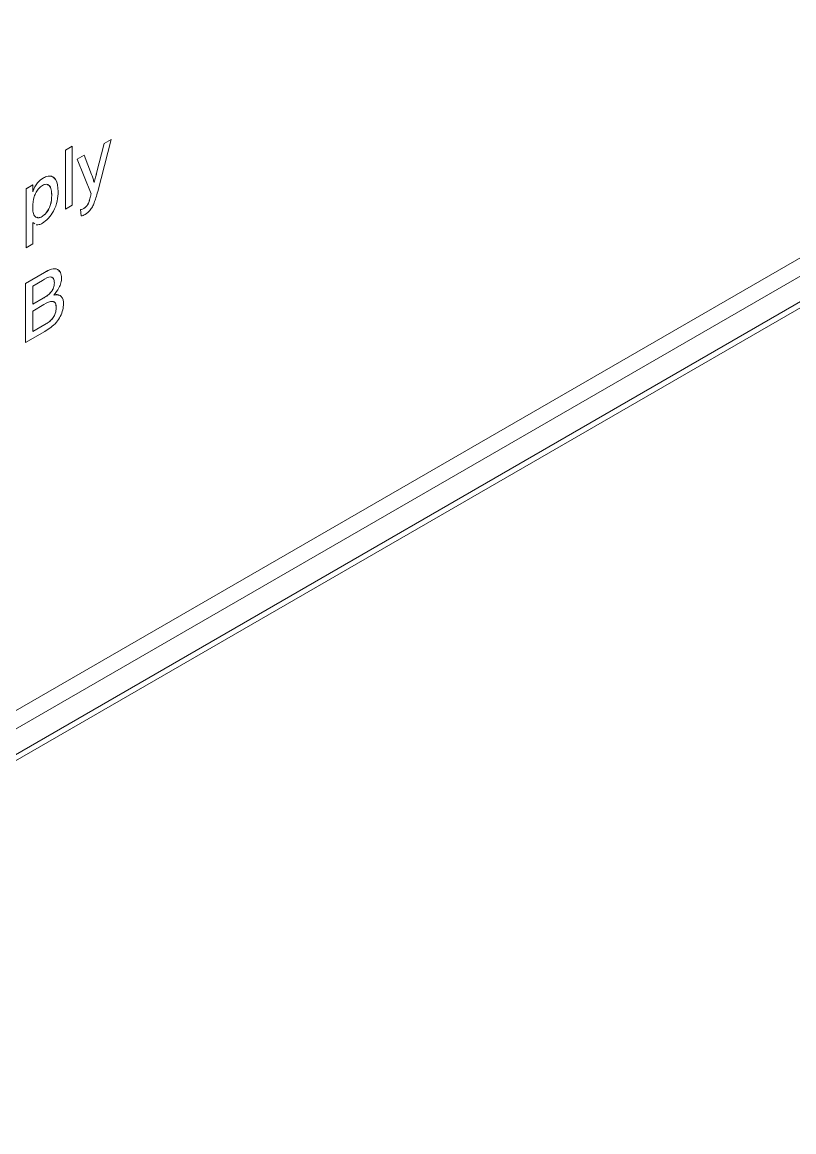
# Model space of a CAD drawing. Header units: inches. Extents: x 0.2 to 38.3, y 0.1 to 29.6.
# Drawn here: x 34.845 to 36.125, y 15.483 to 17.323 of the extents above; entities that cross this region are included whole.
import ezdxf

# ---------------------------------------------------------------- set-up
doc = ezdxf.new("R2010")
doc.units = ezdxf.units.IN
doc.header["$LTSCALE"] = 3.5
doc.header["$MEASUREMENT"] = 0

msp = doc.modelspace()

# ---------------------------------------------------------------- linework, layer by layer
at = {"color": 7, "linetype": 'Continuous', "lineweight": 15}
for p, q in [((31.6083, 14.3189), (36.8119, 17.3228)), ((36.8384, 17.3074), (31.6211, 14.2956)), ((31.5952, 14.2383), (36.8751, 17.2863)), ((31.8424, 14.3709), (36.6629, 17.1537)), ((34.9171, 17.1108), (34.9279, 17.1171)), ((34.9171, 17.1108), (34.928, 17.1171)), ((34.928, 17.1171), (34.9279, 17.1171)), ((34.928, 17.1171), (34.928, 17.0191)), ((34.9686, 17.0725), (34.9812, 17.1215)), ((34.9687, 17.0724), (34.9813, 17.1214)), ((34.9928, 17.1281), (34.9705, 17.0419)), ((34.9812, 17.1215), (34.9927, 17.1281)), ((34.9813, 17.1214), (34.9812, 17.1215)), ((34.9813, 17.1214), (34.9928, 17.1281)), ((34.9928, 17.1281), (34.9927, 17.1281)), ((34.9171, 17.0128), (34.9171, 17.1108)), ((34.9171, 17.1108), (34.9171, 17.1108)), ((34.9171, 17.0128), (34.9171, 17.1108)), ((34.9366, 17.0957), (34.9481, 17.1024)), ((34.9595, 17.0379), (34.9366, 17.0957)), ((34.9367, 17.0957), (34.9366, 17.0957)), ((34.9367, 17.0957), (34.9482, 17.1023)), ((34.9596, 17.0379), (34.9367, 17.0957)), ((34.9482, 17.1023), (34.9481, 17.1024)), ((34.9482, 17.1023), (34.9604, 17.07)), ((34.88, 17.0642), (34.8799, 17.0642)), ((34.9687, 17.0724), (34.9686, 17.0725)), ((34.8518, 17.0468), (34.8627, 17.053)), ((34.8518, 16.9488), (34.8518, 17.0468)), ((34.8519, 17.0467), (34.8518, 17.0468)), ((34.8519, 17.0467), (34.8627, 17.053)), ((34.8519, 16.9487), (34.8519, 17.0467)), ((34.8627, 17.053), (34.8627, 17.0416)), ((34.8627, 17.053), (34.8627, 17.053)), ((34.8943, 17.0358), (34.8942, 17.0358)), ((34.9558, 17.0238), (34.9557, 17.0239)), ((34.9587, 17.0345), (34.9586, 17.0345)), ((34.9596, 17.0379), (34.9595, 17.0379)), ((34.928, 17.0191), (34.9171, 17.0128)), ((34.9171, 17.0128), (34.9171, 17.0128)), ((34.9432, 17.0017), (34.9421, 17.012)), ((34.9432, 17.0016), (34.9421, 17.012)), ((34.9421, 17.012), (34.9421, 17.012)), ((34.9476, 17.014), (34.9475, 17.0141)), ((34.8665, 16.9883), (34.8627, 16.9904)), ((34.8665, 16.9882), (34.8627, 16.9904)), ((34.8627, 16.9904), (34.8627, 16.955)), ((34.8783, 17.0004), (34.8782, 17.0005)), ((34.9432, 17.0016), (34.9432, 17.0017)), ((34.8519, 16.9487), (34.8518, 16.9488)), ((34.8627, 16.955), (34.8519, 16.9487)), ((34.8507, 16.8896), (34.8825, 16.9079)), ((34.8508, 16.8896), (34.8825, 16.9079)), ((34.8789, 16.8945), (34.8627, 16.8852)), ((34.8825, 16.9079), (34.8825, 16.9079)), ((34.8507, 16.7916), (34.8507, 16.8896)), ((34.8508, 16.8896), (34.8507, 16.8896)), ((34.8508, 16.7916), (34.8508, 16.8896)), ((34.8627, 16.8852), (34.8627, 16.855)), ((34.8986, 16.8906), (34.8986, 16.8906)), ((34.8627, 16.8551), (34.8802, 16.8652)), ((34.8627, 16.855), (34.8802, 16.8651)), ((34.8802, 16.8651), (34.8802, 16.8652)), ((34.8904, 16.8722), (34.8904, 16.8722)), ((34.8814, 16.8545), (34.8627, 16.8437)), ((34.8627, 16.8437), (34.8627, 16.8098)), ((34.9019, 16.8494), (34.9018, 16.8494)), ((34.8627, 16.8098), (34.8828, 16.8214)), ((34.8627, 16.8099), (34.8827, 16.8214)), ((34.8828, 16.8214), (34.8827, 16.8214)), ((34.8901, 16.826), (34.89, 16.8261)), ((34.8826, 16.81), (34.8508, 16.7916)), ((34.8508, 16.7916), (34.8507, 16.7916))]:
    msp.add_line(p, q, dxfattribs=at)
for points, knots in [([(34.8627, 17.0417), (34.8651, 17.047), (34.8693, 17.0566), (34.8767, 17.0619), (34.8799, 17.0642)], [0, 0, 0, 0, 0.560159, 1, 1, 1, 1]), ([(34.8627, 17.0416), (34.8651, 17.047), (34.8694, 17.0566), (34.8767, 17.0619), (34.88, 17.0642)], [0, 0, 0, 0, 0.560159, 1, 1, 1, 1]), ([(34.8799, 17.0642), (34.8827, 17.0656), (34.8883, 17.0682), (34.8953, 17.0676), (34.8981, 17.0645), (34.8992, 17.0632)], [0, 0, 0, 0, 0.367254, 0.734255, 1, 1, 1, 1]), ([(34.88, 17.0642), (34.8828, 17.0655), (34.8885, 17.0682), (34.8959, 17.0672), (34.9035, 17.0602), (34.9045, 17.0496), (34.9052, 17.0422)], [0, 0, 0, 0, 0.18709, 0.374052, 0.561104, 1, 1, 1, 1]), ([(34.9604, 17.07), (34.9613, 17.0676), (34.9628, 17.0634), (34.9641, 17.0588), (34.9646, 17.0568)], [0, 0, 0, 0, 0.559964, 1, 1, 1, 1]), ([(34.9645, 17.0568), (34.9653, 17.0597), (34.9666, 17.0649), (34.968, 17.0702), (34.9686, 17.0725)], [0, 0, 0, 0, 0.560002, 1, 1, 1, 1]), ([(34.9646, 17.0568), (34.9654, 17.0597), (34.9667, 17.0649), (34.9681, 17.0701), (34.9687, 17.0724)], [0, 0, 0, 0, 0.560002, 1, 1, 1, 1]), ([(34.8788, 17.0522), (34.8768, 17.0508), (34.873, 17.0479), (34.8683, 17.0409), (34.8634, 17.03), (34.863, 17.0221), (34.8627, 17.0166)], [0, 0, 0, 0, 0.186313, 0.373288, 0.560514, 1, 1, 1, 1]), ([(34.9052, 17.0422), (34.9048, 17.037), (34.9042, 17.0265), (34.8984, 17.0103), (34.889, 16.9969), (34.8821, 16.9918), (34.8787, 16.9893)], [0, 0, 0, 0, 0.28075, 0.560278, 0.780161, 1, 1, 1, 1]), ([(34.8943, 17.0358), (34.8942, 17.0389), (34.894, 17.0453), (34.8909, 17.0521), (34.8854, 17.0549), (34.881, 17.0531), (34.8788, 17.0522)], [0, 0, 0, 0, 0.281281, 0.560954, 0.780919, 1, 1, 1, 1]), ([(34.8942, 17.0358), (34.8941, 17.0389), (34.8938, 17.0452), (34.8913, 17.0519), (34.8878, 17.053), (34.8866, 17.0533)], [0, 0, 0, 0, 0.396093, 0.789923, 1, 1, 1, 1]), ([(34.9705, 17.0419), (34.9696, 17.0385), (34.9678, 17.0323), (34.9657, 17.0262), (34.9647, 17.0234)], [0, 0, 0, 0, 0.560086, 1, 1, 1, 1]), ([(34.8782, 17.0005), (34.8802, 17.0019), (34.8841, 17.0046), (34.8888, 17.0115), (34.8937, 17.0224), (34.894, 17.0303), (34.8942, 17.0358)], [0, 0, 0, 0, 0.18658, 0.37341, 0.560324, 1, 1, 1, 1]), ([(34.8783, 17.0004), (34.8803, 17.0018), (34.8841, 17.0046), (34.8889, 17.0115), (34.8937, 17.0224), (34.8941, 17.0303), (34.8943, 17.0358)], [0, 0, 0, 0, 0.18658, 0.37341, 0.560324, 1, 1, 1, 1]), ([(34.9475, 17.0141), (34.9484, 17.0147), (34.9503, 17.0158), (34.9534, 17.019), (34.9549, 17.022), (34.9557, 17.0239)], [0, 0, 0, 0, 0.28114, 0.561493, 1, 1, 1, 1]), ([(34.9476, 17.014), (34.9485, 17.0146), (34.9503, 17.0158), (34.9535, 17.019), (34.9549, 17.022), (34.9558, 17.0238)], [0, 0, 0, 0, 0.28114, 0.561493, 1, 1, 1, 1]), ([(34.9647, 17.0234), (34.9638, 17.0212), (34.962, 17.0168), (34.9571, 17.0092), (34.9526, 17.006), (34.9499, 17.0041)], [0, 0, 0, 0, 0.281287, 0.561872, 1, 1, 1, 1]), ([(34.9557, 17.0239), (34.9563, 17.0259), (34.9574, 17.0294), (34.9583, 17.033), (34.9586, 17.0345)], [0, 0, 0, 0, 0.55976, 1, 1, 1, 1]), ([(34.9558, 17.0238), (34.9564, 17.0258), (34.9575, 17.0294), (34.9583, 17.0329), (34.9587, 17.0345)], [0, 0, 0, 0, 0.55976, 1, 1, 1, 1]), ([(34.9586, 17.0345), (34.9588, 17.0351), (34.9591, 17.0363), (34.9594, 17.0374), (34.9595, 17.0379)], [0, 0, 0, 0, 0.559998, 1, 1, 1, 1]), ([(34.9587, 17.0345), (34.9589, 17.0351), (34.9591, 17.0362), (34.9594, 17.0374), (34.9596, 17.0379)], [0, 0, 0, 0, 0.559998, 1, 1, 1, 1]), ([(34.8627, 17.0166), (34.8628, 17.0134), (34.8631, 17.0071), (34.8661, 17.0002), (34.8717, 16.9976), (34.8761, 16.9995), (34.8783, 17.0004)], [0, 0, 0, 0, 0.281225, 0.560744, 0.780647, 1, 1, 1, 1]), ([(34.9421, 17.012), (34.9431, 17.0123), (34.9449, 17.0127), (34.9467, 17.0137), (34.9475, 17.0141)], [0, 0, 0, 0, 0.56013, 1, 1, 1, 1]), ([(34.9421, 17.012), (34.9431, 17.0122), (34.9449, 17.0127), (34.9468, 17.0136), (34.9476, 17.014)], [0, 0, 0, 0, 0.56013, 1, 1, 1, 1]), ([(34.9499, 17.0041), (34.9486, 17.0034), (34.9464, 17.0023), (34.9442, 17.0018), (34.9432, 17.0016)], [0, 0, 0, 0, 0.559716, 1, 1, 1, 1]), ([(34.8787, 16.9893), (34.8769, 16.9884), (34.8733, 16.9866), (34.8702, 16.9869), (34.8687, 16.987)], [0, 0, 0, 0, 0.50016, 1, 1, 1, 1]), ([(34.87, 16.9993), (34.8706, 16.999), (34.8728, 16.9978), (34.876, 16.9994), (34.8782, 17.0005)], [0, 0, 0, 0, 0.273235, 1, 1, 1, 1]), ([(34.8825, 16.9079), (34.8862, 16.9099), (34.8936, 16.9139), (34.9029, 16.9147), (34.9059, 16.9108), (34.9069, 16.9095)], [0, 0, 0, 0, 0.399894, 0.796651, 1, 1, 1, 1]), ([(34.8825, 16.9079), (34.8863, 16.9099), (34.8938, 16.914), (34.9036, 16.9143), (34.9094, 16.9082), (34.9102, 16.9019), (34.9106, 16.8987)], [0, 0, 0, 0, 0.281116, 0.560027, 0.780112, 1, 1, 1, 1]), ([(34.8986, 16.8906), (34.8984, 16.8931), (34.898, 16.8969), (34.8954, 16.8999), (34.8896, 16.9012), (34.8837, 16.8975), (34.8789, 16.8945)], [0, 0, 0, 0, 0.249512, 0.375019, 0.500243, 1, 1, 1, 1]), ([(34.8986, 16.8906), (34.8983, 16.8931), (34.8979, 16.8969), (34.8956, 16.8997), (34.894, 16.9), (34.8934, 16.9001)], [0, 0, 0, 0, 0.551009, 0.828171, 1, 1, 1, 1]), ([(34.9106, 16.8987), (34.9104, 16.896), (34.9099, 16.8907), (34.9058, 16.8803), (34.9009, 16.8741), (34.8979, 16.8703)], [0, 0, 0, 0, 0.280336, 0.5608, 1, 1, 1, 1]), ([(34.8904, 16.8722), (34.8918, 16.8736), (34.8945, 16.8764), (34.898, 16.8832), (34.8984, 16.8878), (34.8986, 16.8906)], [0, 0, 0, 0, 0.2808692, 0.5610632, 1, 1, 1, 1]), ([(34.8904, 16.8722), (34.8917, 16.8736), (34.8944, 16.8764), (34.8979, 16.8832), (34.8983, 16.8878), (34.8986, 16.8906)], [0, 0, 0, 0, 0.2808692, 0.5610632, 1, 1, 1, 1]), ([(34.8802, 16.8651), (34.8821, 16.8662), (34.8856, 16.8682), (34.8889, 16.871), (34.8904, 16.8722)], [0, 0, 0, 0, 0.560391, 1, 1, 1, 1]), ([(34.8802, 16.8652), (34.8821, 16.8663), (34.8855, 16.8683), (34.8889, 16.871), (34.8904, 16.8722)], [0, 0, 0, 0, 0.560391, 1, 1, 1, 1]), ([(34.9019, 16.8494), (34.9016, 16.852), (34.9012, 16.856), (34.8985, 16.8591), (34.8927, 16.861), (34.8864, 16.8574), (34.8814, 16.8545)], [0, 0, 0, 0, 0.249802, 0.375546, 0.501155, 1, 1, 1, 1]), ([(34.9139, 16.8561), (34.9136, 16.8527), (34.9131, 16.8459), (34.9089, 16.8348), (34.8991, 16.8202), (34.8894, 16.8142), (34.8826, 16.81)], [0, 0, 0, 0, 0.187143, 0.374319, 0.560786, 1, 1, 1, 1]), ([(34.9018, 16.8494), (34.9016, 16.852), (34.9011, 16.856), (34.8987, 16.8589), (34.897, 16.8594), (34.8964, 16.8595)], [0, 0, 0, 0, 0.543053, 0.816412, 1, 1, 1, 1]), ([(34.8978, 16.8703), (34.9004, 16.8709), (34.9036, 16.8717), (34.9058, 16.8702), (34.9063, 16.87)], [0, 0, 0, 0, 0.802198, 1, 1, 1, 1]), ([(34.8979, 16.8703), (34.9003, 16.8707), (34.9053, 16.8714), (34.9105, 16.8683), (34.9134, 16.8629), (34.9137, 16.8584), (34.9139, 16.8561)], [0, 0, 0, 0, 0.280212, 0.559669, 0.779709, 1, 1, 1, 1]), ([(34.89, 16.8261), (34.8919, 16.8277), (34.8956, 16.8309), (34.8995, 16.8377), (34.9015, 16.8441), (34.9017, 16.8476), (34.9018, 16.8494)], [0, 0, 0, 0, 0.280289, 0.559018, 0.779402, 1, 1, 1, 1]), ([(34.8901, 16.826), (34.8919, 16.8277), (34.8957, 16.8309), (34.8996, 16.8376), (34.9016, 16.844), (34.9018, 16.8476), (34.9019, 16.8494)], [0, 0, 0, 0, 0.280289, 0.559018, 0.779402, 1, 1, 1, 1]), ([(34.8827, 16.8214), (34.8841, 16.8222), (34.8865, 16.8236), (34.8889, 16.8253), (34.89, 16.8261)], [0, 0, 0, 0, 0.560097, 1, 1, 1, 1]), ([(34.8828, 16.8214), (34.8842, 16.8222), (34.8866, 16.8236), (34.889, 16.8253), (34.8901, 16.826)], [0, 0, 0, 0, 0.560097, 1, 1, 1, 1])]:
    msp.add_open_spline(points, degree=3, knots=knots, dxfattribs=at)

doc.saveas('drawing.dxf')
